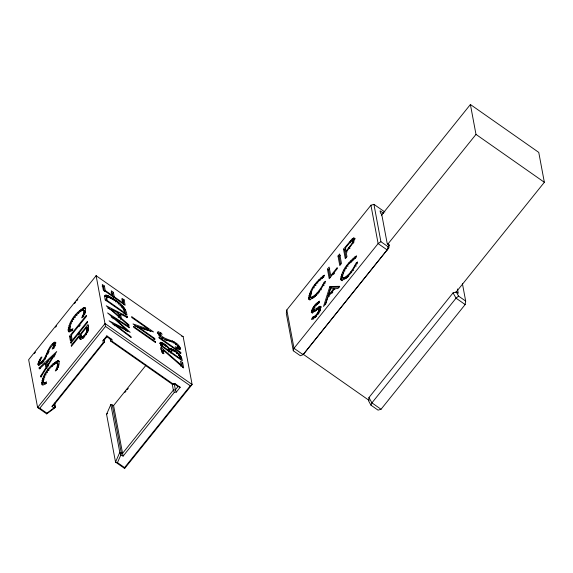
<?xml version="1.0" encoding="UTF-8"?>
<svg xmlns="http://www.w3.org/2000/svg" width="573" height="573" viewBox="0 0 573 573"><rect width="100%" height="100%" fill="white"/><g stroke="black" fill="none" stroke-linecap="round" stroke-linejoin="round"><path stroke-width="0.86" d="M342.418 277.096C343.571 269.46 349.057 262.47 355.274 258.072L356.485 255.852C349.122 261.431 340.899 270.363 340.942 280.004L341.508 280.398C349.358 277.704 353.691 268.809 357.631 261.961L356.198 263.036C353.047 268.665 349.523 275.563 343.241 278.041L342.418 277.096L343.843 278.564L345.168 278.714L347.424 277.303L346.285 276.501M319.003 308.654L319.211 309.484L320.35 310.28L320.142 309.456L318.488 308.725L312.464 312.722L311.304 312.371C312.12 307.737 315.53 303.375 319.655 301.14L317.263 304.514L316.124 303.711M312.163 309.334L313.302 310.136L312.443 313.166L311.304 312.371M39.773 362.781L40.146 362.852C47.523 358.068 46.821 346.393 54.865 342.131L55.602 342.661L55.252 344.652L53.325 348.585L52.136 349.1L53.618 346.121L53.611 344.466C46.578 349.401 47.122 361.67 38.498 365.187L37.968 364.564L38.491 361.971L40.977 357.266L41.987 357.008L39.659 361.678L39.773 362.781L41.285 363.647L39.587 362.437M53.611 344.466L54.75 345.261L54.987 346.149L53.848 345.354M345.97 251.246L351.299 244.413L352.445 242.272L352.538 240.495L350.805 241.441L345.361 248.009L345.97 251.246L347.109 252.041M38.491 361.971L39.63 362.766L39.107 365.359L37.968 364.564M162.288 344.244L161.414 345.333L161.572 347.152L162.446 346.063L162.288 344.244L162.818 344.094C165.676 345.404 168.906 347.61 169.429 350.955L168.555 352.044M457.469 288.957L458.271 293.24L456.273 291.944L453.071 292.86L368.948 397.555L368.647 401L370.953 405.168L378.051 410.139L381.038 409.258L465.154 304.557L465.677 301.076L462.425 283.699M313.374 310.487L319.963 306.254L321.102 307.049L314.513 311.289L313.03 310.172L315.107 306.089L319.533 302.58L318.387 301.785M314.513 311.289L314.24 310.294M82.856 336.731C85.291 334.403 87.941 331.065 86.552 327.491L80.857 334.575L81.366 336.988L82.849 338.077L83.995 337.526L82.856 336.731L81.71 337.282M170.525 352.066L171.929 350.196C175.574 351.321 179.542 354.279 179.994 358.354L171.628 352.495L171.477 350.447M384.884 212.024L373.925 204.346L370.939 205.234L286.822 309.929L286.299 313.41L293.29 350.769L300.395 355.74L303.11 354.666L388.809 247.844L389.225 244.972L387.176 243.439L381.725 214.323L380.493 213.027L380.085 210.828L383.674 213.342M159.896 333.837L159.846 334.174C164.866 341.279 177.036 339.109 180.516 348.671L179.75 349.501L178.461 349.193L176.441 348.32L175.173 346.729L177.709 347.704L178.411 347.274C174.099 338.865 161.192 342.045 157.589 332.576L158.119 331.853L160.698 332.576L162.188 334.303L160.211 333.715L159.337 334.804M45.217 382.621L46.563 381.833L45.697 383.831L42.896 385.128L42.03 384.812C41.378 375.601 50.023 364.449 58.195 360.632L58.847 361.011C60.086 364.249 57.744 367.594 56.448 370.459L55.287 370.967L57.171 366.784L57.551 363.948L57.099 363.153L56.19 363.038C49.915 367.064 43.039 374.864 43.527 382.664L45.346 383.695L46.356 383.416L45.217 382.621L43.527 382.664M41.578 383.831L42.717 384.626L43.77 379.412L42.631 378.617M70.601 329.762L72.95 328.701L72.091 330.7L69.283 331.996L68.423 331.681C67.772 322.47 76.417 311.318 84.582 307.5L85.234 307.88C86.48 311.118 84.131 314.462 82.834 317.327L81.681 317.836L83.565 313.653L83.937 310.817L83.493 310.022L82.584 309.9C76.309 313.932 69.426 321.732 69.913 329.532L71.74 330.564L69.913 329.532M67.965 330.7L69.104 331.495L70.164 326.281L69.025 325.485M311.289 293.261L309.671 298.075L310.007 300.073L308.868 299.278C308.826 289.63 317.048 280.698 324.411 275.119L323.201 277.339C317.12 281.859 310.516 289.207 310.63 297.036L312.306 298.11L313.094 297.981L310.63 297.036M342.081 280.806L341.744 278.807L342.704 275.434L341.565 274.639M381.403 215.706L381.725 214.323M83.493 310.022L85.076 311.619L84.704 314.448L83.565 313.653M389.225 244.972L388.014 246.677L387.226 249.971L378.116 243.582L370.939 205.234M110.84 404.545L119.786 452.362L120.867 454.962L123.095 456.122L113.59 405.555L110.84 404.545L106.578 414.279L115.524 462.103L124.642 468.485L192.113 384.504L183.159 336.688L96.121 275.72L28.65 359.694L37.596 407.51L46.714 413.899L46.9 413.19L53.819 407.997L55.531 407.353L54.722 403.005M293.29 350.769L293.999 348.284L378.116 243.582L380.916 241.706L373.925 204.346M319.963 306.254L321.045 306.677C320.013 311.905 316.239 317.277 311.325 319.455L312.657 317.191C315.995 316.088 318.065 312.629 319.211 309.484M353.591 243.074L353.849 242.221L352.71 241.426M329.69 287.023L323.544 306.433L325.414 304.105L327.441 297.709L334.668 288.713L337.898 288.563L339.71 286.314L330.098 286.514L329.69 287.023L330.829 287.825L325.485 304.7M329.174 296.635L328.035 295.833L330.263 288.806L333.773 288.692L334.911 289.494M177.709 347.704L176.828 348.792L177.537 348.37M370.953 405.168L371.927 402.869L456.044 298.168L458.572 296.105L465.677 301.076M48.182 353.412L49.07 351.414L47.931 350.619M124.642 468.485L124.563 467.589L117.465 462.619L120.867 454.962L121.24 452.699L112.287 404.882M311.956 297.186C317.592 293.906 321.181 287.947 324.125 282.303L325.557 281.228C321.618 288.076 317.284 296.972 309.434 299.665L308.868 299.278M312.908 319.498L313.796 317.994L316.597 316.332L315.458 315.53M40.647 376.074L45.883 367.701L45.117 363.59L39.315 368.976L39.114 367.916L56.741 351.536L40.841 377.106L40.647 376.074L41.786 376.876M48.569 366.068L47.43 365.273L53.203 356.084L54.342 356.879M169.708 348.728C167.223 345.985 164.2 342.898 160.419 342.303L160.483 345.498L182.307 360.782C181.691 354.794 175.331 349.294 169.708 348.728L168.834 349.817L169.98 349.623L171.742 350.318L172.623 349.229M34.38 353.555L35.49 352.166M55.538 327.212L56.655 325.829M74.476 303.647L75.593 302.258M76.703 300.875L77.821 299.486M105.26 290.511L104.379 291.6L103.541 287.087L104.415 285.999L102.281 284.502L103.298 289.967L125.122 305.259L124.105 299.829L121.97 298.332L122.808 302.802L114.235 296.8L113.397 292.323L111.262 290.826L112.1 295.303L105.26 290.511L104.415 285.999M69.526 336.251L86.308 315.358L86.487 316.317L71.324 335.191L72.012 338.858L70.393 340.878L69.526 336.251L70.665 337.046L71.389 340.899M70.665 337.046L71.783 335.656M79.06 326.603L80.177 325.213M105.525 295.131L104.644 296.22L107.559 296.95L108.44 295.861C115.904 300.367 125.888 305.481 126.977 315.143L105.153 299.858L104.63 296.177L104.988 295.324L106.277 295.152L108.44 295.861M105.396 296.248L106.277 295.152M106.37 296.485L107.244 295.396M70.651 342.253L87.433 321.36L87.612 322.312L70.83 343.206L70.651 342.253L71.79 343.048M123.861 313.875L124.742 312.786C123.116 304.815 114.715 299.292 107.459 297.043L106.184 298.347L106.112 300.861M78.501 334.689L79.618 333.3M108.934 297.616L109.808 296.528M114.235 296.8L113.354 297.888L112.523 293.412L113.397 292.323M79.217 336.623L71.417 346.336L71.238 345.383L88.02 324.49C89.99 330.385 85.427 336.387 80.779 339.488L79.69 338.715L79.217 336.623L80.356 337.418L80.836 339.51L79.69 338.715M110.46 298.469L111.334 297.38M79.647 337.132L81.323 335.04M86.917 328.078L88.6 325.987M112.136 299.514L113.01 298.426M113.955 300.753L114.836 299.658M115.553 301.899L116.434 300.811M117.071 303.067L117.945 301.971M118.496 304.234L119.37 303.146M123.954 304.793L123.231 300.918L124.105 299.829M119.843 305.409L120.717 304.32M121.949 305.466L121.068 306.562L122.142 307.644L123.016 306.548M124.563 467.589L190.279 385.794L192.113 384.504L105.067 323.537L37.596 407.51L39.802 408.22L105.518 326.424L96.121 275.72L96.192 276.609M113.031 318.882L113.905 317.793L129.34 327.785L129.161 326.846L107.595 312.937L126.253 329.468L125.372 330.564M123.94 307.565L123.059 308.654L124.935 311.411L125.816 314.72M123.825 309.599L124.699 308.503M120.545 314.126L121.311 318.237L128.767 324.748L128.968 325.815L106.263 305.789L127.249 316.625L127.442 317.657L120.545 314.126L119.671 315.214L120.28 318.502M118.246 317.413L119.127 316.325L118.518 313.066L110.918 309.155L119.127 316.325M124.441 310.502L125.322 309.413M114.228 325.829L115.109 324.741L130.193 332.34L113.905 317.793M54.292 403.542L54.786 406.15L53.819 407.997L52 406.329L103.226 342.568L102.968 340.677L106.836 335.864L111.864 339.388L112.122 341.279L173.161 384.025L175.173 383.738L180.201 387.255L176.334 392.075L174.321 392.362L123.095 456.122M120.437 319.326L121.311 318.237M102.968 340.677L104.279 340.025L106.907 336.759L106.836 335.864M52 406.329L53.726 405.175L104.544 341.916L104.279 340.025M126.375 317.714L127.249 316.625M127.894 325.844L128.767 324.748M148.593 329.31L133.051 323.946L154.918 339.438L154.731 338.45L138.208 326.875L153.514 331.939L131.69 316.654L131.869 317.592L148.593 329.31L147.719 330.406L134.634 325.879M158.119 331.853L157.238 332.942L159.817 333.672L160.698 332.576M153.851 339.545L154.731 338.45M158.972 335.269L160.211 333.715M159.946 336.774L160.827 335.685M161.987 338.521L162.868 337.433M160.419 342.303L159.545 343.399L162.553 344.437M160.225 343.399L161.099 342.303M161.257 343.757L162.13 342.668M163.427 343.342L161.414 345.333M113.59 405.555L145.979 365.237M124.907 392.455L126.024 391.065M127.134 389.683L128.252 388.293M164.021 345.39L164.895 344.301M165.425 346.436L166.299 345.347M180.366 366.104L181.24 365.015L180.531 361.226L182.665 362.723L183.654 367.981L163.183 350.153L162.309 351.242L162.711 353.398M171.635 341.909L172.516 340.813M173.261 342.941L174.135 341.852M169.343 349.602L170.217 348.513M169.98 349.623L170.854 348.534M170.768 349.874L171.649 348.778M175.51 344.695L176.391 343.599M170.647 353.047L171.528 351.951M172.867 350.963L173.741 349.867M177.53 346.622L178.404 345.526M174.099 351.779L174.973 350.683M177.408 348.756L178.289 347.661M179.249 346.479L178.375 347.567L179.636 349.759L180.516 348.671M179.005 348.413L179.879 347.324M179.428 349.143L180.302 348.055M176.563 353.684L177.437 352.596M179.85 353.455L180.731 352.366L158.907 337.082L159.086 338.034L180.91 353.319L180.731 352.366M178.697 355.726L179.578 354.637M180.452 355.654L179.578 356.743L180.939 359.257M180.244 357.667L181.125 356.578M180.696 358.505L181.577 357.416M182.665 362.723L181.791 363.812L182.45 367.322M180.201 387.255L178.002 386.553L175.374 389.826L173.354 390.12L122.536 453.372L119.786 452.362L115.524 462.103L117.465 462.619M327.448 269.16L329.124 267.068L330.736 275.692L337.196 267.648L337.368 268.572L329.231 278.7L327.448 269.16L328.587 269.955L330.048 277.762M337.998 256.024L339.674 253.932L341.465 263.473L339.789 265.564L337.998 256.024L339.137 256.819L340.598 264.626M354.078 238.067L354.415 239.801L352.918 243.167L346.142 252.177L346.973 256.611L345.297 258.702L343.514 249.162L352.123 238.998L353.727 238.053L355.224 238.869M328.587 269.955L329.704 268.565M339.137 256.819L340.255 255.429M346.113 257.764L344.652 249.957L345.763 248.575M333.493 274.474L334.568 273.135M381.374 215.319L470.397 104.515L538.756 152.397L544.35 182.286L455.886 292.395M330.829 287.825L331.237 287.309L339.101 287.145M328.035 295.833L333.773 288.692M331.781 293.39L332.827 292.087M387.527 244.513L475.991 134.404L470.397 104.515M388.809 247.844L303.11 354.666L293.999 348.284L286.822 309.929M351.034 262.455L352.166 261.13L351.027 260.335M352.682 260.608L353.727 259.555M54.865 342.131L56.004 342.926L53.432 344.817L52.293 344.015M353.727 238.053L354.866 238.848L351.901 241.111L350.762 240.316M106.578 414.279L107.617 413.298M53.203 356.084L46.821 362.007L47.43 365.273M45.482 363.855L48.741 360.825M51.355 358.397L55.273 354.759M347.861 276.902L348.749 276.1L347.61 275.305M84.582 307.5L85.721 308.303L83.529 308.997L80.514 311.39L79.375 310.587M54.643 364.063L57.135 362.129L59.334 361.434L58.195 360.632M354.859 258.523L356.091 257.521L354.945 256.718M46.714 413.899L55.531 407.353L53.726 405.175M110.102 338.428L110.589 341.042L172.566 384.454L173.161 384.025M172.566 384.454L175.173 383.738M170.596 351.536L171.871 351.435M352.667 241.62L353.878 241.613L352.739 240.818M107.459 297.043L106.814 298.11L107.115 300.445L124.742 312.786M103.226 342.568L104.544 341.916L104.057 339.309M54.75 345.261L53.074 344.624M319.627 309.52L320.142 309.456M84.632 310.817L82.584 309.9M164.709 339.904L170.066 341.107M106.907 336.759L110.324 339.152L111.864 339.388M112.122 341.279L110.589 341.042L110.324 339.152M181.691 336.222L183.159 336.688M126.253 329.468L109.071 320.808L131.181 337.612L131.002 336.695L115.109 324.741M112.881 324.261L116.004 325.836M312.306 298.11L311.483 297.165M107.717 308.081L110.825 309.685M117.042 312.901L120.932 314.906M111.183 316.905L113.418 318.344M475.991 134.404L544.35 182.286M380.916 241.706L388.014 246.677M465.154 304.557L456.044 298.168L453.071 292.86M353.262 238.218L354.408 239.013M352.123 238.998L353.262 239.793M352.538 240.495L353.677 241.297M352.116 240.51L353.255 241.305M349.265 242.042L350.404 242.837M348.814 247.729L349.953 248.524M343.514 249.162L344.652 249.957M353.104 258.23L354.243 259.025M356.198 263.036L357.337 263.831M355.074 265.285L356.213 266.087M348.764 262.986L349.902 263.781M346.916 265.392L348.055 266.187M352.266 269.747L353.405 270.542M345.268 267.777L346.407 268.572M350.597 271.946L351.736 272.741M343.814 270.134L344.953 270.936M342.554 272.469L343.693 273.271M345.068 277.389L346.207 278.184M344.029 277.912L345.168 278.714M343.241 278.041L344.38 278.843M340.914 276.48L342.06 277.282M342.704 277.769L343.843 278.564M340.606 278.005L341.744 278.807M340.634 279.216L341.773 280.011M322.871 275.985L324.01 276.788L322.169 278.292L321.03 277.497M324.125 282.303L325.263 283.098M330.098 286.514L331.237 287.309M318.953 279.603L320.092 280.398M322.993 284.552L324.132 285.354M316.69 282.253L317.829 283.048M314.842 284.659L315.981 285.454M320.192 289.014L321.331 289.809M313.195 287.044L314.333 287.839M318.524 291.213L319.662 292.015M316.976 293.054L318.115 293.849M315.537 294.572L316.676 295.367M310.48 291.743L311.619 292.538M314.212 295.768L315.351 296.57M309.492 293.906L310.63 294.701M312.994 296.656L314.133 297.451M308.84 295.747L309.979 296.549M317.241 302.63L318.38 303.432M308.532 297.272L309.671 298.075M308.561 298.483L309.699 299.278M318.667 306.92L319.806 307.722M314.957 305.058L316.095 305.86M319.233 308.954L320.371 309.749M316.668 308.346L317.807 309.141M313.897 306.476L315.035 307.271M318.996 310.237L320.135 311.032M318.581 311.168L319.72 311.963M312.944 307.93L314.083 308.732M317.979 312.242L319.118 313.037M314.326 310.086L315.465 310.888M313.03 310.172L314.169 310.967M317.241 313.359L318.38 314.162M311.619 310.58L312.758 311.375M311.325 311.612L312.464 312.407M314.498 316.353L315.637 317.156M313.567 316.905L314.706 317.707M312.657 317.191L313.796 317.994M302.931 354.057L369.105 400.412M381.038 409.258L371.927 402.869L368.948 397.555M102.116 286.092L103.541 287.087M111.098 292.416L112.523 293.412M121.805 299.923L123.231 300.918M148.271 329.976L150.455 331.502M162.446 346.063L169.429 350.955M83.637 307.608L84.775 308.403M82.39 308.195L83.529 308.997M83.937 310.817L85.076 311.619M80.936 309.212L82.075 310.007M105.518 326.424L190.279 385.794M83.945 312.049L85.083 312.844M82.806 315.594L83.945 316.389M77.699 312.335L78.838 313.13M75.908 314.448L77.054 315.243M174.586 384.161L178.002 386.553M74.239 316.618L75.378 317.421M86.552 327.491L87.69 328.286L88.092 330.9L86.953 330.098M72.721 318.789L73.86 319.584M86.867 329.174L88.006 329.976M86.831 330.936L87.97 331.738M71.36 320.944L72.499 321.747M86.509 331.817L87.648 332.612M70.157 323.1L71.303 323.895M85.27 333.973L86.408 334.768M83.637 336L84.775 336.802M71.611 329.489L72.75 330.284M82.197 337.175L83.336 337.97M68.28 327.548L69.419 328.343M81.366 336.988L82.849 338.077M69.562 328.78L71.052 330.327M67.929 329.282L69.068 330.084M79.346 337.304L80.485 338.099M54.163 342.41L55.302 343.213M53.289 343.055L54.428 343.857M53.869 344.796L55.008 345.598M53.618 346.121L54.764 346.923M53.088 347.302L54.227 348.105M46.75 353.283L47.888 354.085M57.243 360.739L58.382 361.534M55.996 361.327L57.135 362.129M57.099 363.153L58.238 363.948L58.69 365.975L57.551 365.18M57.551 363.948L58.69 364.75M54.542 362.344L55.681 363.139M45.475 356.105L46.614 356.9M52.981 363.719L54.12 364.521M57.171 366.784L58.31 367.58M44.357 358.268L45.496 359.07M56.412 368.726L57.551 369.521M51.305 365.467L52.444 366.262M42.767 360.653L43.906 361.448M45.117 363.59L46.255 364.392L47.029 368.496M42.037 361.499L43.176 362.294M39.451 359.93L40.597 360.732M41.32 362.179L42.459 362.981M40.676 362.652L41.815 363.447M47.846 369.75L48.984 370.552M38.019 363.475L39.157 364.278M46.334 371.92L47.473 372.715M39.114 367.916L40.26 368.711M44.973 374.083L46.112 374.878M43.77 376.232L44.909 377.027M41.893 380.68L43.032 381.475M43.176 381.912L44.665 383.459M44.207 382.893L45.346 383.695M41.535 382.42L42.674 383.215M39.802 408.22L46.9 413.19M181.24 365.015L160.805 347.238L161.751 352.273L163.857 353.749L163.183 350.153M160.59 348.9L163.226 351.192M126.024 330.327L127.321 331.473M456.273 291.944L458.572 296.105M176.334 392.075L175.374 389.826L174.235 383.738M174.321 392.362L173.354 390.12L172.215 384.032M82.268 337.031L82.505 337.784M155.326 341.63L133.502 326.345L133.681 327.298L155.505 342.582L155.326 341.63"/></g></svg>
